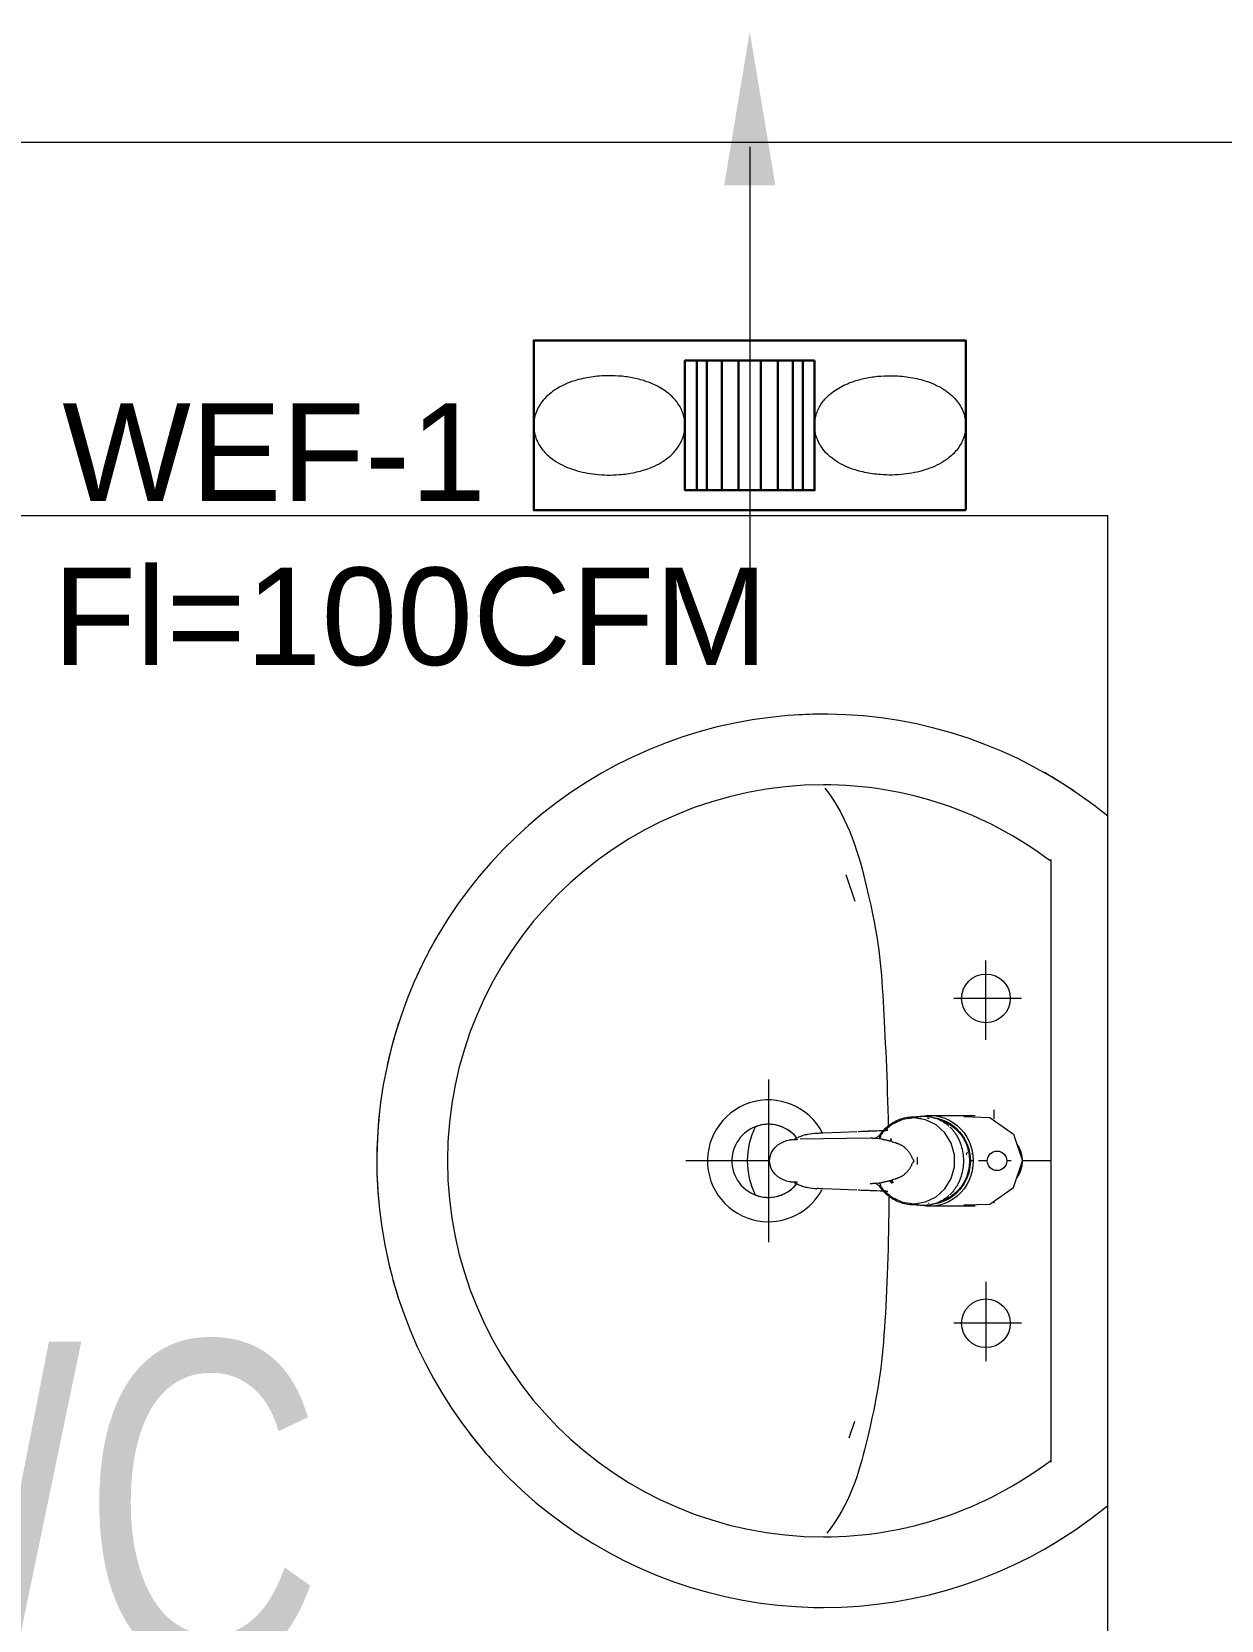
# Model space of a CAD drawing. Header units: millimetres. Extents: x -160614 to 59925, y -157025 to 0.
# Drawn here: x -129187 to -128454, y -95103 to -94125 of the extents above; entities that cross this region are included whole.
import ezdxf

# ---------------------------------------------------------------- set-up
doc = ezdxf.new("R2010")
doc.units = ezdxf.units.MM
doc.header["$LTSCALE"] = 8
doc.linetypes.add('DASHED2', pattern=[9.524999999999999, 6.35, -3.175])
for name, color, linetype, lineweight in [('72_EGR_BASE_TEXT', 9, 'Continuous', 5), ('72_EGR_EQP_TAG', 9, 'Continuous', 5), ('LOADING', 9, 'Continuous', 5), ('P-SANR-FIXT', 9, 'Continuous', 18), ('P-SANR-FIXT-1', 9, 'Continuous', 13), ('Walls', 9, 'Continuous', 5)]:
    doc.layers.add(name, color=color, linetype=linetype, lineweight=lineweight)
doc.layers.add('MC-EX-EQPM', color=2, linetype='Continuous')
doc.layers.add('MC-EX-EQPM-texts', color=2, linetype='Continuous')
doc.styles.add('ARIAL', font='arial.ttf')
doc.styles.add('X3G_ENTITY_2587F5', font='swisscl.ttf', dxfattribs={"height": 200})

# ---------------------------------------------------------------- blocks, each defined once
blk = doc.blocks.new('FP_138-161_A_00_GFL_-0_080_Einreichung_Grundrisse_100')
at = {"layer": 'P-SANR-FIXT'}
blk.add_line((-0.004394695030016919, -0.00194780120167095), (-0.004476241683936451, -0.00213040681545649), dxfattribs=at)
at = {"layer": 'P-SANR-FIXT', "flags": 128}
blk.add_lwpolyline([(-0.005662685870824635, -0.003723925089978934), (-0.005814244279040736, -0.003854403884618864), (-0.005970899216820908, -0.003978717590306883)], dxfattribs=at)
blk = doc.blocks.new('FP_139-161_A_00_GFL_-0_080_Einreichung_Grundrisse_100')
at = {"layer": 'P-SANR-FIXT'}
blk.add_line((0.004499497789077237, -0.002179121721509046), (0.004415984456107708, -0.001997407137152868), dxfattribs=at)
at = {"layer": 'P-SANR-FIXT', "flags": 128}
blk.add_lwpolyline([(0.006014022793157779, -0.004011188279545513), (0.005856034879865502, -0.003888573083877623), (0.005703076640111317, -0.003759738135830594)], dxfattribs=at)
blk = doc.blocks.new('IS_Ceraplus_B8204_BIM_BG _1_ - B8204AA - CERAPLUS single lever basin mixer with pop-up waste-V137-161_A_00_GFL_-0_080_Einreichung_Grundrisse_100')
at = {"layer": 'P-SANR-FIXT-1'}
h = blk.add_hatch(dxfattribs=at)
h.set_pattern_fill('FP_26', color=256, style=0, pattern_type=2)
h.set_pattern_definition([(225, (0.009000000000014552, 0), (0.01060660171779821, -0.01060660171779821), []), (315, (0.009000000000014552, 0), (0.01060660171779821, 0.01060660171779821), [])])
h.paths.add_polyline_path([(0.005554550867600483, -0.002026639624205018), (0.005821062833433643, -0.002373964780247206), (0.005786139623296549, -0.002062628863143345)])
h.paths.add_polyline_path([(0.007025513912822134, -0.00394363598718428), (0.008822607633874213, -0.004473407179375499), (0.008386571400478715, -0.00430804474967772)])
at = {"layer": 'LOADING'}
for p, q in [((-0.02800000000002001, -7.094901661730546e-07), (-0.0280000000001337, -0.02807878159904931)), ((0.02799999999990632, -0.02807878159904931), (0.02799999999990632, -7.094901661730546e-07)), ((-0.02624608875635204, -0.02823997937878175), (-0.0262503552517046, -0.02871511967447304)), ((0.0262436803335504, -0.0293094107912566), (0.02625035525159092, -0.02871511967447304)), ((0.02625035525159092, -0.02871511967447304), (0.02624608875623835, -0.02823997937878175)), ((-0.02744217708334418, -0.033672056461171), (-0.02709248216854121, -0.03917681506203508)), ((0.02709248212056536, -0.03917681581594934), (0.02744217708334418, -0.03367205645974991)), ((-0.01374600754968469, -0.05116886718968772), (-0.01285918127678087, -0.05169247474026406)), ((0.01237329889625016, -0.05195989820737168), (0.01326948255677962, -0.05145605384132068)), ((0.01849492953044773, -0.06183813938258709), (0.01901951810407354, -0.05392410679797877)), ((0.01904316827597086, -0.05392852598293985), (0.01878260610328653, -0.05605849764236837)), ((0.01399032919209731, -0.0646557920226769), (0.01326989744200091, -0.1077212671705752))]:
    blk.add_line(p, q, dxfattribs=at)
at = {"layer": 'LOADING', "flags": 128}
for points in [[(-0.02718407927909539, -0.006900639847287948), (-0.02662958245628033, 0.009000456247633792), (-0.0164579870642001, 0.02356464834969074), (0, 0.02912767471400457)], [(0.0271959938843338, -0.006937612197646104), (0.02662958245628033, 0.009000456247633792), (0.0164579870642001, 0.02356464834969074), (0, 0.02912767471400457)], [(-0.01756341427039843, -0.05682409380540321), (-0.02239071247424818, -0.05133266966601013), (-0.02542364434441424, -0.04476079803140465), (-0.02641904647737192, -0.03763519570645713), (-0.02532162602449262, -0.03051776465775902), (-0.02215062610923724, -0.02400382039155602), (-0.01722618697306189, -0.01859112576181587), (-0.01092082438719899, -0.01472201471949575), (-0.003739980431532786, -0.01270676090700817), (0.003740643928836107, -0.01270696951007722), (0.01092130046697548, -0.01472259089018735), (0.01722634108011789, -0.01859193404055759), (0.02215041632143766, -0.02400467696998021), (0.02529900119850481, -0.03052681660545886), (0.02641905893131025, -0.03763561674423954), (0.02542356327705875, -0.04476111192445842), (0.02239060541398885, -0.0513328548275922), (0.01756331503702313, -0.05682419198711841)], [(-0.02708641371361864, -0.03926946783087715), (-0.0269944574430383, -0.04031244910078158), (-0.02685919132602521, -0.04135101913334438), (-0.02668083794890208, -0.0423835013302778), (-0.02645969064144538, -0.04340822976024583), (-0.02619611287002499, -0.04442355204832893), (-0.02589053748795322, -0.04542783222251501), (-0.02554346585304756, -0.04641945350772403), (-0.02515546681433989, -0.0473968210608291), (-0.02472717557486703, -0.04835836464019394), (-0.02425929243872815, -0.04930254120313293), (-0.02375258144616055, -0.050227837427542), (-0.0232078689057289, -0.05113277215320977), (-0.02262604182874384, -0.05201589873905732), (-0.02200804627455, -0.05287580733471486), (-0.0213548856104353, -0.05371112706393433), (-0.02066761869525635, -0.0545205281190988), (-0.01994735799041791, -0.05530272376591938), (-0.01919526760400458, -0.05605647225792154), (-0.01841256127511315, -0.0567805786606641), (-0.0176005002998636, -0.05747389658694146), (-0.01732254865589766, -0.05769874063702218)], [(0.01732258644688045, -0.05769874035274825), (0.0181441766004582, -0.05701596801060305), (0.01893684423532704, -0.05630203486072105), (0.01969931261987767, -0.05555807068037666), (0.0204303518744382, -0.05478525435415804), (0.02112878106288463, -0.05398481216911932), (0.02179347022797629, -0.05315801602040438), (0.02242334236825627, -0.05230618152688749), (0.02301737534912718, -0.05143066605648983), (0.02357460374560105, -0.05053286666202439), (0.02409412060694649, -0.04961421792705778), (0.02457507914175494, -0.04867618972394894), (0.02501669431399023, -0.04772028488469005), (0.02541824434376849, -0.04674803678761918), (0.02577907210752528, -0.04576100686227846), (0.0260985864297254, -0.04476078201656719), (0.02637626325895326, -0.04374897199102179), (0.02661164672360883, -0.04272720664482677), (0.02680435005856907, -0.04169713318077584), (0.02695405639974524, -0.04066041331543602), (0.02706051943982857, -0.03961872040315484), (0.02708657089237931, -0.03926761467647566)], [(-0.01897107779916496, -0.05391369600658891), (-0.01850983565930164, -0.0614954548009905), (-0.01849492953056142, -0.06183813938258709)], [(-0.01617637413380635, -0.05786165424086676), (-0.01561317631569636, -0.05798976271961465), (-0.01506955482363992, -0.05814360906219918), (-0.01457182822264258, -0.05833205916707129), (-0.01416791465737788, -0.05856183984207064), (-0.01390865258326812, -0.0588258118384033), (-0.0137693534054506, -0.05910189831485013)], [(0.0137693526143039, -0.05910190015731587), (0.01390865155713072, -0.05882581335833947), (0.01416791315557475, -0.05856184095529215), (0.01457182668264068, -0.05833205986459689), (0.01506955365334761, -0.05814360943929842), (0.01561317570121901, -0.05798976287388768), (0.01617637413380635, -0.05786165424086676)], [(0.01714789321488297, -0.05781078892778169), (0.0174459904970945, -0.05747924581771713), (0.01755935848575518, -0.0568222691011897)], [(-0.01376555996534989, -0.05910187049556725), (-0.01393598678214403, -0.06119111183932091), (-0.01401389031559575, -0.0632844535912227)], [(0.01401389029967959, -0.06328445253080872), (0.01393598676224883, -0.06119111130959709), (0.01376556000661822, -0.05910187049619253)], [(0.018386353391179, -0.06505767595626821), (0.01838337996832706, -0.06515810179115533), (0.01838269272252546, -0.0651826450543922), (0.01838120339436955, -0.06523515165645222), (0.01837766560777254, -0.0653507493944403), (0.01837227913188144, -0.06549931041837453)], [(-0.01806797516178449, -0.07283816683917621), (-0.01765829476869385, -0.08297763435609795), (-0.01721926808045282, -0.09384210232315127)], [(0.01721926810148489, -0.0938421018020108), (0.0176582680339834, -0.08297829593817596), (0.01806797470874244, -0.07283817812634652)], [(-0.01288137765720876, -0.1142312166653028), (-0.01241889035236454, -0.1160968944583374), (-0.01175608862615718, -0.1179259545745026), (-0.01087938622254114, -0.1197013359319499), (-0.009763852792843863, -0.1213948321198473), (-0.008377473448490491, -0.1229683674197872), (-0.006700232349658108, -0.1243724598234053), (-0.004718576053164725, -0.1255175316945838), (-0.002452343672302959, -0.1262847699003373), (-3.073853349633282e-08, -0.1265706295598079)], [(2.319211489520967e-10, -0.1265706268623603), (0.002452317766369561, -0.1262847733250965), (0.004718555800309332, -0.1255175387621534), (0.006700217450998025, -0.1243724683056939), (0.008377463107649419, -0.1229683757274529), (0.009763846275518517, -0.1213948393370288), (0.01087938258876875, -0.1197013415086303), (0.01175608698736141, -0.1179259581461451), (0.01241888997856222, -0.1160968958074591), (0.01288137792494126, -0.1142312156553658)]]:
    blk.add_lwpolyline(points, dxfattribs=at)
at = {"layer": 'LOADING'}
for centre, radius, start, end in [((0, 0.0134992905099125), 0.006025765220412883, 0, 180), ((0, 0.0134992905099125), 0.006025765220412883, 180, 0), ((-0.009000000000014552, -7.094901093296357e-07), 0.005000000000000005, 299.9999999987071, 315), ((0.009000000000014552, -7.094901093296357e-07), 0.004999999999999998, 225, 240.0000000012928)]:
    blk.add_arc(centre, radius, start, end, dxfattribs=at)
for centre, major_axis, ratio, start_param, end_param in [((0, -0.02807878159899246), (-0.02799999999999998, 6.358738971846956e-16), 0.9612616959384462, 4.7123889803847, 6.472910334797023), ((0, -0.02867555397989463), (0.02674999999999822, 0), 0.9612616959384466, 1.570796326794897, 3.036556239460642), ((0, -0.02867555397989463), (-0.02625000000000001, 2.93040892887985e-16), 0.9612616959384463, 4.712388980384691, 5.759586531581287), ((0, -0.02807878159899246), (0.02799999999999999, 0), 0.9612616959384462, 6.093357296000174, 7.853981633974483), ((0, -0.02867555397989463), (0.02674999999999821, 0), 0.9612616959384469, 0.1050993249010082, 1.57079632679489), ((0, -0.02867555397989463), (0.02625, 0), 0.9612616959384475, 0.5235987755982933, 1.570796326794893), ((0, -0.02867555397989463), (0.02625000000000003, 0), 0.9612616959384451, 2.625647834980207, 2.791755798915415), ((0, -0.02867555397989463), (0.02625, 0), 0.9612616959384477, 0.349919457827535, 0.5159448186095733), ((0, -0.03206103487133305), (0.02749330599192514, 0), 0.9612616959384471, 3.141823132461865, 3.202700717695864), ((0, -0.03206103487133305), (0.02749330599192514, 0), 0.9612616959384466, 3.239313163145276, 3.439416783341088), ((0, -0.02807878159899246), (0.02799999999999997, 0), 0.9612616959384473, 3.3712214098903, 3.483333880166375), ((0, -0.02867555397989463), (0.02674999999999823, 0), 0.9612616959384455, 6.059374318182181, 6.108652381980141), ((0, -0.03206103487133305), (0.02749330599192513, 0), 0.9612616959384475, 5.985527333279863, 6.185454715810301), ((0, -0.02807878159899246), (0.02799999999999999, 0), 0.9612616959384468, 5.941070087634545, 6.053439653220978), ((0, -0.03206103487133305), (0.02749330599192513, 0), 0.9612616959384475, 6.222066370806771, 6.282954828307503), ((0, -0.03119436893263128), (0.02482021330535914, 0), 0.9612616959384453, 4.111946681775431, 4.191073457840477), ((0, -0.02807878159899246), (0.02799999999999996, 0), 0.961261695938448, 4.20243129934441, 4.259552191867304), ((0, -0.02867555397989463), (0.02625000000000003, 0), 0.9612616959384451, 4.169224904136824, 4.23249976434092), ((0, -0.02807878159899246), (0.02799999999999998, 0), 0.9612616959384476, 5.172057477128001, 5.222265369246815)]:
    blk.add_ellipse(centre, major_axis=major_axis, ratio=ratio, start_param=start_param, end_param=end_param, dxfattribs=at)
for points, knots in [([(0.02103266886558686, -0.01570678707093975), (0.02077687913310911, -0.01543552276348237), (0.0202523376657382, -0.01490434820203745), (0.01915456693620854, -0.01389456894378327), (0.01769350985296114, -0.01272613313318516), (0.01612201293119142, -0.01168022412997516), (0.01480308175598566, -0.01091550780421358), (0.01378394774769731, -0.01037643518515097), (0.01273667922771438, -0.009876189246824651), (0.01130656111570261, -0.009267497914663636), (0.008721121564235546, -0.008352364234099241), (0.004841990518002603, -0.007470214428622057), (4.691286676461459e-06, -0.007095565625377276), (-0.00483279994887198, -0.007468761790164535), (-0.00871553860486074, -0.008350578011913967), (-0.01130320613833646, -0.009266149606673935), (-0.01273394503959935, -0.009874943660747704), (-0.01378131783553727, -0.01037512789287121), (-0.01479999512639552, -0.01091383108706623), (-0.01611770692932168, -0.01167759361999288), (-0.01768713461513016, -0.01272160091542673), (-0.01914659728777224, -0.0138878234895401), (-0.02024391127167746, -0.01489624814985291), (-0.02076856429914642, -0.0154270167525965), (-0.02102449694473307, -0.0156981704646455)], [0.2222222222222222, 0.2222222222222222, 0.2222222222222222, 0.2222222222222222, 0.2361111111111111, 0.25, 0.2777777777777778, 0.3055555555555556, 0.3194444444444444, 0.3333333333333333, 0.3472222222222222, 0.361111111111111, 0.3888888888888888, 0.4444444444444444, 0.5, 0.5555555555555556, 0.6111111111111112, 0.6388888888888888, 0.6527777777777777, 0.6666666666666666, 0.6805555555555556, 0.6944444444444444, 0.7222222222222222, 0.75, 0.7638888888888888, 0.7777777777777778, 0.7777777777777778, 0.7777777777777778, 0.7777777777777778]), ([(-0.02146705301026941, -0.01617980712296685), (-0.02157008972994845, -0.01629497692579207), (-0.02191754676596247, -0.01669073445856384), (-0.02272328224444209, -0.01766880357035916), (-0.02379860212158746, -0.01917513889810607), (-0.02491197458573424, -0.02109713766424193), (-0.02583919618155051, -0.02313320345433567), (-0.02657112276381213, -0.02526935206111602), (-0.02727672081357468, -0.02821583468755762), (-0.02749286904031578, -0.03051413367285249), (-0.02749329407527057, -0.03206122274883683)], [0.785903514320768, 0.785903514320768, 0.785903514320768, 0.785903514320768, 0.7916666666666667, 0.8055555555555556, 0.8333333333333333, 0.861111111111111, 0.8888888888888888, 0.9166666666666666, 0.9444444444444444, 1, 1, 1, 1]), ([(0.02749329407515688, -0.03206122274883683), (0.02749286734228917, -0.03051397485324969), (0.02727666021542063, -0.02821584657493759), (0.02657140888118192, -0.02527045553546259), (0.02583997033548258, -0.02313528460092584), (0.02491396443815574, -0.02110118635681602), (0.02380277825136545, -0.01918179528240671), (0.02272952321698085, -0.01767704729718389), (0.02192285798128069, -0.01669691483618863), (0.02157353491304548, -0.01629880172771436), (0.0214683723103235, -0.01618123521069492)], [0, 0, 0, 0, 0.05555555555555555, 0.08333333333333333, 0.1111111111111111, 0.1388888888888889, 0.1666666666666667, 0.1944444444444444, 0.2083333333333333, 0.2142181235747584, 0.2142181235747584, 0.2142181235747584, 0.2142181235747584]), ([(0, -0.03779077110516482), (-0.0004632134048279113, -0.03802880991679558), (-0.001160322151008586, -0.03839382423444704), (-0.002089779850166451, -0.03889484280352917), (-0.002781970437467862, -0.03928093193053428), (-0.003480657214254279, -0.03966471110129532), (-0.00418113981913848, -0.0400485813341902), (-0.004863641866450052, -0.0404505673229778), (-0.005510378917961134, -0.04088613104727301), (-0.00611651515646372, -0.04136536178685901), (-0.00669450991551912, -0.04187417328330412), (-0.007244890481615585, -0.04240492754394154), (-0.007767958466160962, -0.04294878489349685), (-0.008276356059468526, -0.04349526414307547), (-0.008764686754034301, -0.04405339186592983), (-0.009215429086111726, -0.0446352237520955), (-0.009618498015015575, -0.04524916065264506), (-0.009958148370969866, -0.04591519373400388), (-0.01025259618802465, -0.04662078637898048), (-0.01047909599196828, -0.04722149779360052), (-0.01065770377465469, -0.04769967586133816), (-0.01079338910017213, -0.04805323083888879), (-0.01092908322539188, -0.04840358581344617), (-0.01110510810713095, -0.04887251842620799), (-0.01140334439924118, -0.04969399451272238), (-0.01180013994360252, -0.05087116235114308), (-0.01215613292197304, -0.05205435344095122), (-0.01241772448292977, -0.05300412183299841), (-0.01260473788568106, -0.05371367322084097), (-0.01277655043918458, -0.05443281530341437), (-0.01293447000705328, -0.05515976147415813), (-0.01308608185479443, -0.05587715884217914), (-0.01323684086844423, -0.05656789666375062), (-0.01338498067696037, -0.05722946196323164), (-0.01357002312977329, -0.0580892452774151), (-0.01369343720784855, -0.05870432436125839), (-0.01376561725271586, -0.05910166973376363)], [0, 0, 0, 0, 0.05555555555555555, 0.08333333333333333, 0.1111111111111111, 0.1388888888888889, 0.1666666666666667, 0.1944444444444444, 0.2222222222222222, 0.25, 0.2777777777777778, 0.3055555555555556, 0.3333333333333333, 0.361111111111111, 0.3888888888888888, 0.4166666666666666, 0.4444444444444444, 0.4722222222222222, 0.5, 0.5277777777777778, 0.5416666666666667, 0.5555555555555556, 0.5694444444444444, 0.5833333333333334, 0.6111111111111112, 0.6666666666666666, 0.7222222222222222, 0.75, 0.7777777777777778, 0.8055555555555556, 0.8333333333333333, 0.861111111111111, 0.8888888888888888, 0.9166666666666666, 0.9444444444444444, 1, 1, 1, 1]), ([(0, -0.03571923195295312), (-0.000555142782332041, -0.03572276471294344), (-0.00127592645662844, -0.03570658234400526), (-0.001995060805484172, -0.03566293619803673), (-0.002160203049925258, -0.03565148406755725)], [0, 0, 0, 0, 0.1, 0.1298359303239694, 0.1298359303239694, 0.1298359303239694, 0.1298359303239694]), ([(0.002160307433655362, -0.03565147683775649), (0.001995130602381323, -0.03566293196934112), (0.00127596151560283, -0.03570658156252193), (0.0005551429430852295, -0.03572276471794567), (0, -0.03571923195295312)], [0.870157821001553, 0.870157821001553, 0.870157821001553, 0.870157821001553, 0.9, 1, 1, 1, 1]), ([(0.01376561537051657, -0.05910165121622413), (0.01369343522935651, -0.05870430672109705), (0.0135700211025096, -0.0580892289675603), (0.01338497874098721, -0.05722944745679115), (0.01323683907151008, -0.05656788352177955), (0.01308608025954072, -0.05587714708838121), (0.01293446866668546, -0.05515975112984961), (0.0127765494024743, -0.05443280637382486), (0.01260473720606115, -0.05371366569391967), (0.01241772421076348, -0.05300411569777452), (0.01215613326792209, -0.0520543491466583), (0.01180014110855154, -0.0508711604330756), (0.01140334687977429, -0.0496939946183943), (0.01110511150932325, -0.04887252005147502), (0.01092908703981266, -0.04840358844268167), (0.01079339315936068, -0.04805323428723796), (0.01065770793661613, -0.04769968028364246), (0.01047910008912822, -0.04722150373237355), (0.01025259997652483, -0.04662079442715594), (0.009958151808518778, -0.04591520420996176), (0.009618501636282417, -0.04524917290495978), (0.009215433744657275, -0.04463523689940985), (0.008764692946101604, -0.0440534054578734), (0.008276364176140305, -0.04349527785512919), (0.007767968641246625, -0.04294879858417744), (0.007244902743764214, -0.04240494133125594), (0.006694524496538179, -0.04187418710006341), (0.006116532290434407, -0.04136537520491856), (0.005510399032232272, -0.04088614356857079), (0.004863665038669751, -0.04045057739017466), (0.004181166111266066, -0.0400485878337804), (0.003480687196883991, -0.03966471424678275), (0.002782005198469051, -0.03928093334445748), (0.002089820564833644, -0.03889484430652601), (0.00116037184329798, -0.03839382694008009), (0.0004632711035128523, -0.03802881512160639), (6.352934178721625e-08, -0.03779077864413694)], [0, 0, 0, 0, 0.05555555555555555, 0.08333333333333333, 0.1111111111111111, 0.1388888888888889, 0.1666666666666667, 0.1944444444444444, 0.2222222222222222, 0.25, 0.2777777777777778, 0.3333333333333333, 0.3888888888888888, 0.4166666666666666, 0.4305555555555555, 0.4444444444444444, 0.4583333333333333, 0.4722222222222222, 0.5, 0.5277777777777778, 0.5555555555555556, 0.5833333333333334, 0.6111111111111112, 0.6388888888888888, 0.6666666666666666, 0.6944444444444444, 0.7222222222222222, 0.75, 0.7777777777777778, 0.8055555555555556, 0.8333333333333333, 0.861111111111111, 0.8888888888888888, 0.9166666666666666, 0.9444444444444444, 1, 1, 1, 1]), ([(-0.01881770309262265, -0.05382982001987102), (-0.0187783195136717, -0.05466202087211514), (-0.01861464141848046, -0.05820784759208664), (-0.01846702175510018, -0.06186046033036519), (-0.01837646486217182, -0.06461540973452884)], [0.6724020536900086, 0.6724020536900086, 0.6724020536900086, 0.6724020536900086, 0.75, 1, 1, 1, 1]), ([(-0.01617654693995974, -0.05786156500346351), (-0.01622275406816698, -0.05782592730156466), (-0.01631480891342107, -0.05775524761099859), (-0.01645280217110212, -0.05765086007335185), (-0.01658883345362483, -0.05754425302819755), (-0.01672646421786794, -0.05743804307894607), (-0.01686808999988898, -0.0573374822646997), (-0.01700974812877121, -0.05723765213122078), (-0.01715041413319796, -0.05713708046920374), (-0.01733644933278811, -0.05700151210567128), (-0.01747228917292887, -0.05689545660231943), (-0.01755932554681294, -0.05682103892854684)], [0, 0, 0, 0, 0.1, 0.2, 0.3, 0.4, 0.5, 0.6, 0.7, 0.8, 1, 1, 1, 1]), ([(-0.01479817155075125, -0.05869900945913287), (-0.01502495211911992, -0.05861459942389047), (-0.01590283487439592, -0.05828275939381911), (-0.01667838091441354, -0.05797391202696645), (-0.01720568706105041, -0.05776635466236257)], [0.8, 0.8, 0.8, 0.8, 0.85, 1, 1, 1, 1]), ([(0.01405268416465333, -0.0612880758280312), (0.01412017932443632, -0.06113298910321419), (0.01426613668490972, -0.06082760645938379), (0.01451716583233065, -0.06038563670210806), (0.01480174516666466, -0.05996430308550771), (0.01506294094542682, -0.05963188577169376), (0.01528400635652361, -0.05937562350663939), (0.01545653647769996, -0.05918885438575217), (0.01563607675041112, -0.05900915181877053), (0.01582263530349337, -0.05883837020741112), (0.01601462126461684, -0.05867572077164596), (0.01627554631897965, -0.05846669212843381), (0.0164747419263449, -0.05831739222685428), (0.01660741599141602, -0.05821979530588806)], [0.3333333333333333, 0.3333333333333333, 0.3333333333333333, 0.3333333333333333, 0.4166666666666666, 0.5, 0.5833333333333333, 0.6666666666666666, 0.7083333333333333, 0.75, 0.7916666666666667, 0.8333333333333334, 0.875, 0.9166666666666667, 1, 1, 1, 1]), ([(0.01755928396744366, -0.0568210744792168), (0.01747224931716573, -0.05689548853001725), (0.01733641283942688, -0.05700153941705821), (0.01715038311203898, -0.05713710273198558), (0.01700972157777869, -0.05723767098749022), (0.01686806806856112, -0.05733749785940745), (0.01672644701147874, -0.05743805549946046), (0.01658882093977354, -0.05754426217379205), (0.01645279426247725, -0.05765086591912905), (0.01631480558796738, -0.05775525014524874), (0.01622275375314075, -0.05782592751484117), (0.01617654812037017, -0.05786156401848075)], [0, 0, 0, 0, 0.2, 0.3, 0.4, 0.5, 0.6, 0.7, 0.8, 0.9, 1, 1, 1, 1]), ([(0.01837646486217182, -0.06461540973452884), (0.01846702175510018, -0.06186046033036519), (0.01861462367162403, -0.05820828670658784), (0.01877828015938121, -0.05466287342721898), (0.01881764312747691, -0.0538310871363592)], [0, 0, 0, 0, 0.25, 0.3275585627182697, 0.3275585627182697, 0.3275585627182697, 0.3275585627182697]), ([(-0.01310850476420455, -0.111599521315668), (-0.01318400557636323, -0.1114755283327895), (-0.01351671554823497, -0.1109157914440289), (-0.01406029948839205, -0.10989930618166), (-0.01470142244465933, -0.1085566825142905), (-0.01526492814139147, -0.107199584080945), (-0.01589288057243721, -0.1053428390898148), (-0.01673735575229784, -0.1020500193000657), (-0.01706961329171008, -0.09920109929589671), (-0.01709863076007423, -0.09726978171369183)], [0.4856714903910411, 0.4856714903910411, 0.4856714903910411, 0.4856714903910411, 0.5, 0.55, 0.6, 0.6499999999999999, 0.7, 0.8, 1, 1, 1, 1]), ([(0.01310857708881485, -0.1115995916584325), (0.01331587342303919, -0.1112591668289724), (0.01370037281776604, -0.110584261299266), (0.01422125496992521, -0.1095623113685065), (0.01474889048665773, -0.108443835003925), (0.01526490899425426, -0.1071991698249803), (0.01589302264710568, -0.1053426443181706), (0.01673734984615294, -0.102049692992523), (0.0170696292749426, -0.0992009739952664), (0.01709863076007423, -0.09726978171369183)], [-0.5143370822571338, -0.5143370822571338, -0.5143370822571338, -0.5143370822571338, -0.475, -0.4375, -0.4, -0.35, -0.3, -0.2, 0, 0, 0, 0]), ([(-0.01324422979871542, -0.1091218119053678), (-0.01323419911136625, -0.1095843938553571), (-0.01321668032028356, -0.1102719458797878), (-0.01318870051750309, -0.1110618293479888), (-0.01316945263158686, -0.1115086616514418), (-0.01315288971466089, -0.1118382599701704), (-0.01313409952376787, -0.1121664540584106), (-0.01311284607606922, -0.1124934939579134), (-0.01308825362571042, -0.1128133307831831), (-0.0130591746888058, -0.1131202854592743), (-0.01302467742402769, -0.1134134986559161), (-0.0129709896013992, -0.1137916998134756), (-0.01292066157259342, -0.1140594400679902), (-0.01288142466466979, -0.1142310363613319)], [0.2, 0.2, 0.2, 0.2, 0.4, 0.5, 0.55, 0.6, 0.6499999999999999, 0.7, 0.75, 0.8, 0.8500000000000001, 0.9, 1, 1, 1, 1]), ([(0.01288142473617881, -0.1142310363622983), (0.01292066164967309, -0.1140594398216308), (0.01297098968564114, -0.1137916992074111), (0.01302467751622771, -0.1134134975935126), (0.0130591747863491, -0.1131202840650758), (0.01308825372791489, -0.112813329072651), (0.01311284618225272, -0.1124934919451448), (0.01313409963427148, -0.1121664517516479), (0.01315288982880247, -0.1118382573674808), (0.01316945275164016, -0.1115086587614655), (0.01318870064721978, -0.1110618260905198), (0.01321668045329716, -0.1102719419535561), (0.01323419922846369, -0.1095843891826007), (0.01324422991115171, -0.1091218067654722)], [0, 0, 0, 0, 0.1, 0.15, 0.2, 0.25, 0.3, 0.35, 0.4, 0.45, 0.5, 0.6, 0.8, 0.8, 0.8, 0.8])]:
    blk.add_open_spline(points, degree=3, knots=knots, dxfattribs=at)
for points in [[(-0.01720559957061596, -0.05776621393579262), (-0.01710781510439574, -0.05784322085395388), (-0.01690920727094181, -0.05799472415122864), (-0.01670790045454851, -0.05814450841376129), (-0.01660741599198445, -0.058219795305547)], [(-0.01617654693995974, -0.05786156500346351), (-0.01624302599668681, -0.05792981946575537), (-0.01636204795340745, -0.05805151460668867), (-0.01649793759463591, -0.0581829789040853), (-0.01658830232327091, -0.05825295160497035), (-0.0166104426638185, -0.05824443442531901), (-0.01660741599141602, -0.05821979530588806)], [(-0.01660741599141602, -0.05821979530588806), (-0.01628411393278384, -0.05845980582068933), (-0.01563941828601401, -0.05895578649978006), (-0.01483204438613939, -0.05987624956100035), (-0.0141894583755402, -0.06091146253066881), (-0.01388865738488221, -0.06166650716397726), (-0.01376918157166074, -0.06205343950051656)], [(0.01720578215986279, -0.05776631789808562), (0.01677077099986946, -0.05793639377952786), (0.01582308695253687, -0.05831267118605865), (0.01469451155787738, -0.05874337481833436), (0.01409144571755405, -0.05895930334224886)], [(0.01660741599141602, -0.0582197953059449), (0.0166104426638185, -0.05824443442531901), (0.01658830232327091, -0.05825295160497035), (0.01649793759463591, -0.0581829789040853), (0.01636204795340745, -0.05805151460668867), (0.01624302599668681, -0.05792981946575537), (0.01617654693995974, -0.05786156500346351)], [(0.01660741599198445, -0.058219795305547), (0.01666039433769129, -0.05818013522053889), (0.0167664036109727, -0.05810103523697308), (0.01687212999388521, -0.05802180840942128), (0.01692474300966751, -0.05798208432878482)], [(0.01692506796041471, -0.05798175280176565), (0.01700197514765023, -0.05791894733806657), (0.01707149905428196, -0.05786573454827248), (0.01714789321488297, -0.05781078892778169)], [(-0.01837646305591534, -0.0646154646829018), (-0.01833586464726977, -0.06586045437654775), (-0.01824555642440373, -0.06836275227652777), (-0.01814738109931113, -0.07086748489302863), (-0.01809746183232619, -0.07210866812931727)], [(-0.01398300369464778, -0.0632856069159402), (-0.01400706704419008, -0.06328651576359334), (-0.01401844362510474, -0.06328610175449967), (-0.01401219713704904, -0.06328442286206837)], [(-0.01398870342086411, -0.06464590209492371), (-0.01399280608359277, -0.06441897005095143), (-0.01400100082003064, -0.06396523290334244), (-0.01400865277116736, -0.06351139355001578), (-0.01401219696970202, -0.06328443083720003)], [(0.01401219713682167, -0.06328442286206837), (0.01401933601039218, -0.06328634160433921), (0.01400354326676734, -0.06328661696392146), (0.01397188964710949, -0.06328513296261917)], [(0.01401219703109291, -0.06328442690528391), (0.01400863086894333, -0.06351279625448569), (0.01400092803123698, -0.06396944222484535), (0.01399267926319681, -0.06442599398752691), (0.01398855108118369, -0.06465432794345816)], [(0.01809765933262497, -0.0721037798569455), (0.01814754252848161, -0.07086338615386012), (0.01824564748142166, -0.0683602867487707), (0.01833589065176966, -0.06585964109751785), (0.01837646305591534, -0.0646154646829018)], [(-0.0172192363186241, -0.09384200884301208), (-0.01719601918932767, -0.09441816141543313), (-0.01715394651716906, -0.0955630691774445), (-0.01711759459510631, -0.09670131956374917), (-0.01709863076007423, -0.09726978171369183)], [(0.01709863076007423, -0.09726978171369183), (0.01711759459794848, -0.09670131947518712), (0.01715394652558189, -0.09556306891437316), (0.01719601920558489, -0.09441816098063782), (0.01721923633965616, -0.09384200832187162)]]:
    blk.add_open_spline(points, degree=3, dxfattribs=at)
for name in ['FP_138-161_A_00_GFL_-0_080_Einreichung_Grundrisse_100', 'FP_139-161_A_00_GFL_-0_080_Einreichung_Grundrisse_100']:
    blk.add_blockref(name, (0, 0), dxfattribs=at)
blk = doc.blocks.new('GF1')
at = {"layer": 'LOADING', "color": 9}
for p, q in [((-128524.3671013139, -95027.318795408), (-128524.3671013139, -94612.42681734043)), ((-128559.4722548786, -94634.32734038355), (-128559.4722548786, -95005.41827236488)), ((-128685.6187269874, -94643.5723519799), (-128680.1381003096, -94660.06717936695)), ((-128599.3671013138, -94745.44580637419), (-128599.3671013138, -94696.45980637427)), ((-128577.3771013139, -94719.87280637422), (-128619.1071013139, -94719.87280637422)), ((-128733.2791013138, -94769.87280637422), (-128733.2791013138, -94869.87280637422)), ((-128594.3671013138, -94793.97496573464), (-128594.3671013138, -94788.38480637432)), ((-128732.5654042559, -94819.87280637422), (-128784.1989310693, -94819.87280637422)), ((-128607.1582301406, -94819.87280637422), (-128609.4372104894, -94819.87280637422)), ((-128598.4296394342, -94819.87280637422), (-128603.9300439849, -94819.87280637422)), ((-128583.8062934158, -94819.87280637422), (-128586.5613316018, -94819.87280637422)), ((-128559.4722548786, -94819.87280637422), (-128577.0118605865, -94819.87280637422)), ((-128594.3671013138, -94845.83780637407), (-128594.3671013138, -94844.66746888426)), ((-128599.3671013138, -94894.2988063742), (-128599.3671013138, -94943.28580637416)), ((-128577.3771013139, -94919.87280637422), (-128619.1071013139, -94919.87280637422)), ((-128680.3066694197, -94980.3246494768), (-128683.7195058062, -94990.56856505573))]:
    blk.add_line(p, q, dxfattribs=at)
at = {"layer": 'LOADING', "color": 9, "flags": 128}
for points in [[(-128699.3671013139, -94544.87280637422), (-128710.3641682153, -94545.09277704265), (-128721.3436421554, -94545.75233714096), (-128732.2879583184, -94546.85043151432), (-128743.1796081329, -94548.38530344586), (-128754.0011672826, -94550.35449746787), (-128764.7353235814, -94552.75486328988), (-128775.3649046691, -94555.58256083878), (-128785.8729054834, -94558.83306640154), (-128796.2425154645, -94562.50117986277), (-128806.4571454488, -94566.5810330233), (-128816.5004542071, -94571.06609898875), (-128826.3563745879, -94575.94920260983), (-128836.0091392209, -94581.2225319629), (-128845.4433057421, -94586.87765084545), (-128854.6437814976, -94592.90551227401), (-128863.5958476886, -94599.2964729562), (-128872.285182919, -94606.04030871764), (-128880.6978861061, -94613.12623086048), (-128888.8204987193, -94620.54290342052), (-128896.6400263113, -94628.2784613038), (-128904.1439593059, -94636.32052926789), (-128911.3202930111, -94644.65624171961), (-128918.1575468238, -94653.27226329735), (-128924.6447825967, -94662.15481020429), (-128930.7716221361, -94671.2896722604), (-128936.5282638059, -94680.66223563522), (-128941.9054982073, -94690.25750622642), (-128946.8947229125, -94700.0601336481), (-128951.4879562261, -94710.05443578749), (-128955.6778499549, -94720.22442389315), (-128959.4577011626, -94730.55382815353), (-128962.8214628934, -94741.02612372534), (-128965.7637538465, -94751.62455716985), (-128968.2798669836, -94762.33217325411), (-128970.3657770607, -94773.13184207666), (-128972.0181470667, -94784.00628647115), (-128973.2343335617, -94794.93810964655), (-128974.0123909072, -94805.90982301743), (-128974.3510743771, -94816.90387418319), (-128974.2498421504, -94827.902675007), (-128973.7088561767, -94838.88862975407), (-128972.7289819184, -94849.84416324017), (-128971.3117869652, -94860.75174894882), (-128969.4595385268, -94871.59393706976), (-128967.1751998054, -94882.35338241479), (-128964.4624252559, -94893.0128721667), (-128961.3255547386, -94903.55535341566), (-128957.7696065775, -94913.96396044071), (-128953.8002695306, -94924.22204169095), (-128949.423893691, -94934.31318642478), (-128944.6474803261, -94944.22125096293), (-128939.4786706786, -94953.93038451613), (-128933.9257337409, -94963.42505454167), (-128927.997553028, -94972.69007159316), (-128921.7036123644, -94981.71061361942), (-128915.0539807121, -94990.47224967764), (-128908.0592960636, -94998.96096301929), (-128900.7307484222, -95007.16317351372), (-128893.0800619007, -95015.06575937383), (-128885.1194759655, -95022.65607814793), (-128876.8617258559, -95029.92198694556), (-128868.3200222105, -95036.85186186247), (-128859.508029933, -95043.43461657665), (-128850.4398463314, -95049.65972008533), (-128841.1299785648, -95055.51721355063), (-128831.5933204358, -95060.99772623263), (-128821.845128563, -95066.09249048005), (-128811.9009979737, -95070.79335575714), (-128801.7768371557, -95075.09280168172), (-128791.4888426068, -95078.983950058), (-128781.0534729233, -95082.46057587862), (-128770.4874224707, -95085.51711728366), (-128759.8075946758, -95088.14868445904), (-128749.0310749849, -95090.35106745851), (-128738.1751035304, -95092.12074293941), (-128727.257047551, -95093.454879798), (-128716.294373607, -95094.35134370031), (-128705.3046196386, -95094.80870049528), (-128699.367101314, -95094.87280637422)], [(-128524.367101314, -94607.74077201821), (-128532.9901014618, -94600.9123215368), (-128541.8792693176, -94594.43416112219), (-128551.0203841089, -94588.31665444875), (-128560.3988220022, -94582.56958822254), (-128569.9995794974, -94577.20215652336), (-128579.8072974306, -94572.22294609691), (-128589.8062855452, -94567.6399226177), (-128599.9805475933, -94563.46041794587), (-128610.3138069261, -94559.69111839705), (-128620.7895325329, -94556.33805404638), (-128631.3909654873, -94553.40658908198), (-128642.1011457583, -94550.90141322184), (-128652.9029393422, -94548.8265342135), (-128663.7790656732, -94547.18527142028), (-128674.7121252698, -94545.98025051283), (-128685.6846275685, -94545.21339926752), (-128696.6790189063, -94544.88594448264), (-128699.3671013139, -94544.87280637422)], [(-128699.367101314, -95094.87280637422), (-128688.3700344126, -95094.65283570602), (-128677.3905604724, -95093.99327560735), (-128666.4462443094, -95092.895181234), (-128655.554594495, -95091.36030930246), (-128644.7330353453, -95089.3911152808), (-128633.9988790464, -95086.99074945855), (-128623.3692979588, -95084.16305190965), (-128612.8612971446, -95080.9125463469), (-128602.4916871632, -95077.24443288567), (-128592.277057179, -95073.16457972513), (-128582.2337484208, -95068.67951375968), (-128572.37782804, -95063.79641013849), (-128562.7250634069, -95058.52308078553), (-128553.2908968857, -95052.86796190287), (-128544.0904211303, -95046.8401004743), (-128535.1383549393, -95040.44913979247), (-128526.4490197089, -95033.70530403056), (-128524.367101314, -95032.00484073022)]]:
    blk.add_lwpolyline(points, dxfattribs=at)
at = {"layer": 'LOADING', "color": 9}
for centre, radius in [((-128599.3671013138, -94719.87280637422), 15.00000000000001), ((-128599.3671013138, -94919.87280637422), 15.00000000000003)]:
    blk.add_circle(centre, radius, dxfattribs=at)
for centre, radius, start, end in [((-128699.3671013139, -94819.87280637422), 274.9999999999986, 90, 93.62252131257506), ((-128699.3671013139, -94819.87280637422), 231.4958959679944, 90, 270), ((-128699.3671013139, -94819.87280637422), 231.4958959679941, 52.82092987086878, 90), ((-128699.3671013139, -94819.87280637422), 274.9999999999984, 55.93242583870953, 60.35910273243741), ((-128699.3671013139, -94819.87280637422), 274.9999999999988, 149.999999999938, 155.6588919148136), ((-128699.3671013139, -94819.87280637422), 274.9999999999987, 161.9999999962556, 167.5534979138839), ((-128733.2791013138, -94819.87280637422), 37.50000000000002, 27.13045968267551, 270), ((-128699.3671013139, -94819.87280637422), 274.9999999999986, 174.0000000031094, 185.9999999968906), ((-128733.2791013138, -94819.87280637422), 22.50000000000001, 39.50248865658254, 270), ((-128699.3671013139, -94819.87280637422), 46.95869021351901, 153.4433062721245, 206.5566937278755), ((-128733.2791013138, -94819.87280637422), 22.50000000001021, 107.046586370769, 111.5079640203311), ((-128733.2791013138, -94819.87280637422), 22.50000000001021, 90, 103.3417038871608), ((-128733.2791013138, -94819.87280637422), 22.50000000001018, 66.7249755060176, 72.01336339437918), ((-128733.2791013138, -94819.87280637422), 22.50000000001017, 48.08081919181836, 53.39392734243977), ((-128594.3671013138, -94819.87280637422), 17.49999999999998, 161.9463195162905, 168.234613708088), ((-128594.3671013138, -94819.87280637422), 17.50000000001044, 324.0899488425555, 35.91005115744456), ((-128594.3671013138, -94819.87280637422), 17.49999999999997, 338.8690008357146, 353.8797981728154), ((-128733.2791013138, -94819.87280637422), 22.50000000000002, 270, 321.4285714190689), ((-128733.2791013138, -94819.87280637422), 22.50000000001019, 248.4920359796689, 252.953413629231), ((-128733.2791013138, -94819.87280637422), 22.50000000001017, 256.6582961128392, 270), ((-128733.2791013138, -94819.87280637422), 37.50000000000004, 270, 331.4145764893831), ((-128733.2791013138, -94819.87280637422), 22.50000000001021, 287.9886853818925, 293.276015844144), ((-128733.2791013138, -94819.87280637422), 22.50000000001022, 306.6160474454073, 311.926458486367), ((-128699.3671013139, -94819.87280637422), 274.9999999999984, 192.9240713199134, 198.0000000037444), ((-128699.3671013139, -94819.87280637422), 274.9999999999984, 217.6688820647597, 221.9999999999107), ((-128699.3671013139, -94819.87280637422), 231.4958959679948, 270, 307.1790701291312), ((-128699.3671013139, -94819.87280637422), 274.9999999999988, 299.6408972675626, 304.0675741571171)]:
    blk.add_arc(centre, radius, start, end, dxfattribs=at)
for points, knots in [([(-128698.4642302983, -94590.45952176955), (-128683.4117283789, -94609.59222372458), (-128665.4768523206, -94676.81560934184), (-128663.0507461191, -94711.51054443186), (-128660.1106921401, -94770.22443021799), (-128659.4465805808, -94799.32000094443)], [0.0392190801726502, 0.0392190801726502, 0.0392190801726502, 0.0392190801726502, 0.1715289289050479, 0.422845720319059, 0.6475388721320976, 0.6475388721320976, 0.6475388721320976, 0.6475388721320976]), ([(-128715.7157104914, -94805.8146400419), (-128717.4731418358, -94803.62289482285), (-128722.6566326313, -94799.16552432626), (-128729.3636114824, -94797.37280637422), (-128733.2791013138, -94797.37280637422)], [0.714420280610216, 0.714420280610216, 0.714420280610216, 0.714420280610216, 0.8333333333333333, 1, 1, 1, 1]), ([(-128577.2670361516, -94816.15136061446), (-128577.4522926908, -94815.29861049028), (-128578.003906202, -94813.44815231347), (-128578.8461259345, -94811.72305172624), (-128579.3817768608, -94810.83455150749)], [0.565319821406092, 0.565319821406092, 0.565319821406092, 0.565319821406092, 0.6111111111111112, 0.6666666666666666, 0.6666666666666666, 0.6666666666666666, 0.6666666666666666]), ([(-128579.3790389742, -94828.90652030031), (-128579.1113644629, -94828.46241548297), (-128578.6130075085, -94827.54633651988), (-128577.8512481402, -94825.78549117537), (-128577.4513468206, -94824.44306550827), (-128577.2663821108, -94823.59112883185)], [0.3333333333333333, 0.3333333333333333, 0.3333333333333333, 0.3333333333333333, 0.361111111111111, 0.3888888888888888, 0.4346481793289927, 0.4346481793289927, 0.4346481793289927, 0.4346481793289927]), ([(-128733.2791013138, -94842.37280637422), (-128730.6686617301, -94842.37280637422), (-128725.4456570317, -94841.4553800514), (-128719.5332168739, -94838.05011490372), (-128716.6473725599, -94835.09975972306), (-128715.7132553505, -94833.93267684313)], [0, 0, 0, 0, 0.1111111111111111, 0.2222222222222222, 0.2855679744811317, 0.2855679744811317, 0.2855679744811317, 0.2855679744811317]), ([(-128659.0721062835, -94840.74585480324), (-128659.2320384178, -94871.04019588244), (-128661.4588103895, -94931.22149492742), (-128666.6135763744, -94971.29240219109), (-128682.8581204092, -95031.39614586788), (-128697.3409164489, -95049.03929801122)], [0.7533081746149796, 0.7533081746149796, 0.7533081746149796, 0.7533081746149796, 0.9865548034009937, 1.235628993915188, 1.363898796239632, 1.363898796239632, 1.363898796239632, 1.363898796239632])]:
    blk.add_open_spline(points, degree=3, knots=knots, dxfattribs=at)
for points in [[(-128559.4722548786, -94634.64688874315), (-128559.4722548786, -94634.54221990984), (-128559.4722548786, -94634.436402263), (-128559.4722548786, -94634.32734038355)], [(-128733.2791013138, -94797.37280637422), (-128734.6489425388, -94797.37280637422), (-128737.3985327561, -94797.62370642391), (-128740.0748836569, -94798.37867426686), (-128741.3712934961, -94798.878368404)], [(-128576.8909618426, -94819.00993311417), (-128576.9129066698, -94818.55895794288), (-128576.9520685133, -94818.1090299508), (-128577.0084478261, -94817.66181306238)], [(-128577.0078573171, -94822.079328408), (-128576.9517648191, -94821.63348959573), (-128576.9127875599, -94821.18493494426), (-128576.8909259886, -94820.73531379341)], [(-128741.3712934961, -94840.86724434444), (-128740.0748836569, -94841.36693848157), (-128737.3985327561, -94842.12190632452), (-128734.6489425388, -94842.37280637422), (-128733.2791013138, -94842.37280637422)], [(-128559.4722548786, -95005.41827236488), (-128559.4722548786, -95005.30921048543), (-128559.4722548786, -95005.20340321702), (-128559.4722548786, -95005.09872400528)]]:
    blk.add_open_spline(points, degree=3, dxfattribs=at)
at = {"layer": 'Walls', "color": 9}
for p, q in [((-129634.4727724743, -94192.61304256896), (-127710.9444166411, -94192.61304256914)), ((-129634.4727724743, -94422.61304256791), (-128524.3671013139, -94422.61304256791)), ((-129634.4727724743, -94422.61304256786), (-128524.3671013139, -94422.61304256786)), ((-128524.3671013139, -96856.05908364337), (-128524.3671013139, -94422.61304256902)), ((-128524.3671013139, -96856.05908364337), (-128524.3671013139, -94422.61304256902))]:
    blk.add_line(p, q, dxfattribs=at)
at = {"layer": 'LOADING', "color": 9, "xscale": -1000, "yscale": 1000, "zscale": 1000, "rotation": 270}
blk.add_blockref('IS_Ceraplus_B8204_BIM_BG _1_ - B8204AA - CERAPLUS single lever basin mixer with pop-up waste-V137-161_A_00_GFL_-0_080_Einreichung_Grundrisse_100', (-128605.9947760127, -94819.87280637422), dxfattribs=at)
at = {"layer": '72_EGR_BASE_TEXT', "color": 9, "style": 'X3G_ENTITY_2587F5'}
blk.add_text('NEW WC', height=200, dxfattribs=at).set_placement((-129884.2566520534, -95131.25088445691))
blk = doc.blocks.new('*U153')
at = {"layer": 'MC-EX-EQPM', "lineweight": 9}
blk.add_hatch(color=15, dxfattribs=at).paths.add_polyline_path([(15.74999999999907, 160.2530696036702), (-15.74999999999909, 160.2530696036702), (-3.917892009542767e-14, 254.7530696036702)], flags=0)
at = {"layer": 'MC-EX-EQPM', "color": 15, "lineweight": 9}
blk.add_line((5.085831883308085e-16, 183.8280589960741), (5.085831883307075e-16, -132.9219382229076), dxfattribs=at)
at = {"layer": 'MC-EX-EQPM', "color": 2, "linetype": 'DASHED2', "lineweight": 30, "ltscale": 2.5}
for p, q in [((-32.62711081427248, 52.33044108854243), (-32.62711081427248, -27.47430720486679)), ((-26.44449418160609, 52.33044108854243), (-26.44449418160609, -27.47430720486679)), ((-17.23146466023142, 52.33044108854243), (-17.23146466023142, -27.47430720486679)), ((-6.890313860177838, 52.33044108854243), (-6.890313860177838, -27.47430720486679)), ((6.890313860177844, 52.33044108854243), (6.890313860177844, -27.47430720486679)), ((17.23146466023143, 52.33044108854243), (17.23146466023143, -27.47430720486679)), ((26.44449418160609, 52.33044108854243), (26.44449418160609, -27.47430720486679)), ((32.62711081427248, 52.33044108854243), (32.62711081427248, -27.47430720486679))]:
    blk.add_line(p, q, dxfattribs=at)
at = {"layer": 'MC-EX-EQPM', "color": 5, "lineweight": 30, "ltscale": 2.5}
blk.add_lwpolyline([(-132.9999999999999, -39.8219330581604), (133.0000000000001, -39.8219330581604), (133.0000000000001, 64.6780669418396), (-132.9999999999999, 64.6780669418396)], close=True, dxfattribs=at)
at = {"layer": 'MC-EX-EQPM', "color": 1, "lineweight": 30, "ltscale": 2.5}
blk.add_lwpolyline([(-39.9023741486712, 52.33044108854243), (39.90237414473793, 52.33044108854243), (39.90237414473793, -27.47430720486679), (-39.9023741486712, -27.47430720486679)], close=True, dxfattribs=at)
at = {"layer": 'MC-EX-EQPM', "color": 2, "lineweight": 9}
for points, knots in [([(-39.90237414867124, 12.4280669418378), (-39.90237414867124, 13.68073189180652), (-40.00758428388587, 14.93308820803916), (-40.41560824848167, 17.38090784758135), (-40.71803141716288, 18.57596790642419), (-41.48754583263536, 20.8681718159978), (-41.95418542471539, 21.96531802226249), (-43.0130816007865, 24.04351536564687), (-43.60508451277365, 25.02481285203772), (-44.88088560723328, 26.87143245103889), (-45.56464074963172, 27.73701624484946), (-47.40076465565844, 29.81644260969369), (-48.60060499294995, 30.95490019781426), (-51.11090847727151, 33.02342274580575), (-52.42210154285602, 33.95393428894022), (-55.13335746719749, 35.64747085885128), (-56.53384289932124, 36.41046731545661), (-59.41254940193306, 37.79540657077668), (-60.89095317301017, 38.41722078357873), (-64.95309377825323, 39.91842205943615), (-67.60050159103767, 40.68292017000176), (-73.03713197515992, 41.8903770859268), (-75.82625549240426, 42.33255828392143), (-81.47667062376898, 42.90386953463862), (-84.3376606566011, 43.03270900963356), (-90.73468170385297, 42.97206619234986), (-94.2681887522496, 42.69958714894183), (-101.178287085371, 41.6702108513519), (-104.5541512757867, 40.91467194408325), (-110.0270184516835, 39.1984447288113), (-112.1966899374708, 38.3738839517631), (-116.3767225219517, 36.43886584683477), (-118.3881014628009, 35.32918726543541), (-121.7053456736834, 33.08814217817732), (-123.0567130569426, 32.04084877315726), (-125.6198685281088, 29.69606228786845), (-126.8326735713758, 28.39755273292771), (-128.7681155765981, 25.85179964311358), (-129.53732511592, 24.67012251809654), (-130.89080543896, 22.12659251254605), (-131.4744157798533, 20.76399313244822), (-132.3826948507487, 17.89177193132435), (-132.7060236494094, 16.38228143308339), (-132.957028467636, 14.04276917091203), (-132.9999743660635, 13.23541355173322), (-132.9999999999999, 12.42806030685333)], [0, 0, 0, 0, 0.08315219103687836, 0.08315219103687836, 0.1663043820737567, 0.1663043820737567, 0.2494565731106351, 0.2494565731106351, 0.3326087641475134, 0.3326087641475134, 0.4157609551843918, 0.4157609551843918, 0.5453947023008809, 0.5453947023008809, 0.67502844941737, 0.67502844941737, 0.804662196533859, 0.804662196533859, 0.934295943650348, 0.934295943650348, 1.152781882695285, 1.152781882695285, 1.371267821740222, 1.371267821740222, 1.589753760785159, 1.589753760785159, 1.86035654705546, 1.86035654705546, 2.130959333325762, 2.130959333325762, 2.317704970907208, 2.317704970907208, 2.504450608488654, 2.504450608488654, 2.641390664277467, 2.641390664277467, 2.77833072006628, 2.77833072006628, 2.881553591391498, 2.881553591391498, 2.984776462716716, 2.984776462716716, 3.087999334041934, 3.087999334041934, 3.141592653589793, 3.141592653589793, 3.141592653589793, 3.141592653589793]), ([(39.90237414473794, 12.42806694183782), (39.90237414473794, 13.68073189180654), (40.00758427995256, 14.93308820803917), (40.41560824454836, 17.38090784758137), (40.71803141322959, 18.57596790642421), (41.48754582870205, 20.86817181599782), (41.9541854207821, 21.9653180222625), (43.01308159685319, 24.04351536564689), (43.60508450884034, 25.02481285203774), (44.88088560329998, 26.8714324510389), (45.56464074569843, 27.73701624484948), (47.40076465172513, 29.81644260969371), (48.60060498901665, 30.95490019781427), (51.11090847333821, 33.02342274580576), (52.42210153892272, 33.95393428894023), (55.13335746326418, 35.64747085885129), (56.53384289538793, 36.41046731545663), (59.41254939799975, 37.79540657077669), (60.89095316907687, 38.41722078357874), (64.95309377431995, 39.91842205943617), (67.60050158710438, 40.68292017000178), (73.03713197122663, 41.89037708592681), (75.82625548847098, 42.33255828392144), (81.47667061983569, 42.90386953463863), (84.33766065266781, 43.03270900963358), (90.73468169991969, 42.97206619234987), (94.26818874831633, 42.69958714894184), (101.1782870814377, 41.67021085135191), (104.5541512718534, 40.91467194408327), (110.0270184477503, 39.19844472881131), (112.1966899335375, 38.37388395176312), (116.3767225180184, 36.43886584683479), (118.3881014588676, 35.32918726543542), (121.7053456697501, 33.08814217817734), (123.0567130530093, 32.04084877315729), (125.6198685241756, 29.69606228786847), (126.8326735674425, 28.39755273292772), (128.7681155726648, 25.85179964311359), (129.5373251119867, 24.67012251809656), (130.8908054350267, 22.12659251254606), (131.47441577592, 20.76399313244823), (132.3826948468154, 17.89177193132436), (132.7060236454761, 16.3822814330834), (132.9570284637026, 14.04276917091205), (132.9999743621302, 13.23541355173324), (132.9999999960666, 12.42806030685334)], [0, 0, 0, 0, 0.08315219103687836, 0.08315219103687836, 0.1663043820737567, 0.1663043820737567, 0.2494565731106351, 0.2494565731106351, 0.3326087641475134, 0.3326087641475134, 0.4157609551843918, 0.4157609551843918, 0.5453947023008809, 0.5453947023008809, 0.67502844941737, 0.67502844941737, 0.804662196533859, 0.804662196533859, 0.934295943650348, 0.934295943650348, 1.152781882695285, 1.152781882695285, 1.371267821740222, 1.371267821740222, 1.589753760785159, 1.589753760785159, 1.86035654705546, 1.86035654705546, 2.130959333325762, 2.130959333325762, 2.317704970907208, 2.317704970907208, 2.504450608488654, 2.504450608488654, 2.641390664277467, 2.641390664277467, 2.77833072006628, 2.77833072006628, 2.881553591391498, 2.881553591391498, 2.984776462716716, 2.984776462716716, 3.087999334041934, 3.087999334041934, 3.141592653589793, 3.141592653589793, 3.141592653589793, 3.141592653589793]), ([(-132.9999999999998, 12.42806030685333), (-133.0000237380474, 11.6804189961933), (-132.9632412084652, 10.93277972161303), (-132.7363943767364, 8.649255643979673), (-132.4244502586412, 7.135552323412782), (-131.5361457960751, 4.252459040362774), (-130.9611342587955, 2.883253901552187), (-129.6220881554734, 0.3260993160790608), (-128.8587467394456, -0.8625833962607423), (-127.2048607682396, -3.064231523338341), (-126.3143144430084, -4.077893701415579), (-124.4446124810319, -5.952873441818141), (-123.4652120827006, -6.814541576672045), (-121.4385496258605, -8.410388585255216), (-120.3910654574336, -9.14466963945453), (-117.5292993025786, -10.95459941060471), (-115.6648963585731, -11.93700102589143), (-111.8053002228916, -13.66586803751803), (-109.8095302591114, -14.41182169452296), (-105.7087331345707, -15.69514421428022), (-103.6036044936856, -16.23214473620051), (-99.31184362350105, -17.10906403424696), (-97.12525900979274, -17.44877909452385), (-90.1456266932953, -18.21689450467321), (-85.26521047049985, -18.29349797719102), (-77.19118239069829, -17.6712408981547), (-73.95621378344734, -17.21168769060597), (-67.6697875511728, -15.86495705909105), (-64.6185609040237, -14.97929614114282), (-59.6911414929907, -13.08036867056639), (-57.74427651902524, -12.1925146844001), (-53.99932658981613, -10.14469492454145), (-52.20000085395198, -8.985146939384503), (-49.24321113889436, -6.664675071333839), (-48.04184613613943, -5.584883293586497), (-45.78413495097912, -3.185847245944935), (-44.72717011946417, -1.865377528175838), (-43.05401739148009, 0.7252329951177998), (-42.39283801766105, 1.940956769191502), (-41.27085560698212, 4.529780918602411), (-40.81089363155319, 5.903279425171602), (-40.15459646759886, 8.758164520260824), (-39.95933460474973, 10.23895512277099), (-39.90598698814647, 11.96156339504265), (-39.9023741486712, 12.19481513278331), (-39.9023741486712, 12.4280669418378)], [3.141592653589793, 3.141592653589793, 3.141592653589793, 3.141592653589793, 3.191222205367152, 3.191222205367152, 3.29444507669237, 3.29444507669237, 3.397667948017588, 3.397667948017588, 3.500890819342806, 3.500890819342806, 3.604113690668024, 3.604113690668024, 3.707336561993241, 3.707336561993241, 3.810559433318459, 3.810559433318459, 3.981854928830365, 3.981854928830365, 4.153150424342271, 4.153150424342271, 4.324445919854177, 4.324445919854177, 4.495741415366083, 4.495741415366083, 4.865323348228281, 4.865323348228281, 5.117183813243492, 5.117183813243492, 5.369044278258703, 5.369044278258703, 5.542484805427354, 5.542484805427354, 5.715925332596005, 5.715925332596005, 5.843377720366825, 5.843377720366825, 5.970830108137645, 5.970830108137645, 6.069787404683307, 6.069787404683307, 6.168744701228969, 6.168744701228969, 6.267701997774632, 6.267701997774632, 6.283185307179586, 6.283185307179586, 6.283185307179586, 6.283185307179586]), ([(132.9999999960665, 12.42806030685334), (133.0000237341141, 11.68041899619331), (132.9632412045319, 10.93277972161304), (132.7363943728031, 8.64925564397969), (132.4244502547079, 7.135552323412796), (131.5361457921418, 4.25245904036279), (130.9611342548622, 2.883253901552203), (129.6220881515401, 0.3260993160790751), (128.8587467355123, -0.8625833962607263), (127.2048607643063, -3.064231523338325), (126.3143144390751, -4.077893701415565), (124.4446124770986, -5.952873441818127), (123.4652120787674, -6.814541576672031), (121.4385496219273, -8.410388585255202), (120.3910654535004, -9.144669639454516), (117.5292992986453, -10.9545994106047), (115.6648963546398, -11.93700102589141), (111.8053002189583, -13.66586803751801), (109.8095302551781, -14.41182169452295), (105.7087331306375, -15.69514421428021), (103.6036044897523, -16.23214473620049), (99.31184361956777, -17.10906403424694), (97.12525900585946, -17.44877909452383), (90.14562668936202, -18.2168945046732), (85.26521046656656, -18.293497977191), (77.19118238676499, -17.67124089815468), (73.95621377951406, -17.21168769060596), (67.66978754723952, -15.86495705909104), (64.61856090009042, -14.97929614114281), (59.69114148905739, -13.08036867056638), (57.74427651509195, -12.19251468440008), (53.99932658588282, -10.14469492454144), (52.20000085001869, -8.985146939384489), (49.24321113496107, -6.664675071333825), (48.04184613220612, -5.584883293586483), (45.78413494704582, -3.185847245944919), (44.72717011553087, -1.865377528175822), (43.05401738754679, 0.725232995117814), (42.39283801372775, 1.940956769191516), (41.27085560304882, 4.529780918602425), (40.8108936276199, 5.903279425171617), (40.15459646366556, 8.758164520260838), (39.95933460081643, 10.238955122771), (39.90598698421316, 11.96156339504266), (39.9023741447379, 12.19481513278333), (39.9023741447379, 12.42806694183782)], [3.141592653589793, 3.141592653589793, 3.141592653589793, 3.141592653589793, 3.191222205367152, 3.191222205367152, 3.29444507669237, 3.29444507669237, 3.397667948017588, 3.397667948017588, 3.500890819342806, 3.500890819342806, 3.604113690668024, 3.604113690668024, 3.707336561993241, 3.707336561993241, 3.810559433318459, 3.810559433318459, 3.981854928830365, 3.981854928830365, 4.153150424342271, 4.153150424342271, 4.324445919854177, 4.324445919854177, 4.495741415366083, 4.495741415366083, 4.865323348228281, 4.865323348228281, 5.117183813243492, 5.117183813243492, 5.369044278258703, 5.369044278258703, 5.542484805427354, 5.542484805427354, 5.715925332596005, 5.715925332596005, 5.843377720366825, 5.843377720366825, 5.970830108137645, 5.970830108137645, 6.069787404683307, 6.069787404683307, 6.168744701228969, 6.168744701228969, 6.267701997774632, 6.267701997774632, 6.283185307179586, 6.283185307179586, 6.283185307179586, 6.283185307179586])]:
    blk.add_open_spline(points, degree=3, knots=knots, dxfattribs=at)

msp = doc.modelspace()

# ---------------------------------------------------------------- block references
at = {"layer": '72_EGR_EQP_TAG'}
msp.add_blockref('GF1', (0, 0), dxfattribs=at)
at = {"layer": 'MC-EX-EQPM', "xscale": -1}
msp.add_blockref('*U153', (-128744.753558305, -94379.48771263484), dxfattribs=at)

# ---------------------------------------------------------------- texts
at = {"layer": 'MC-EX-EQPM-texts', "lineweight": 15, "style": 'ARIAL'}
for s, p in [('WEF-1', (-129167.939841275, -94413.57486904983)), ('Fl=100CFM', (-129173.7925015659, -94514.59806139593))]:
    msp.add_text(s, height=60, dxfattribs=at).set_placement(p)

doc.saveas('drawing.dxf')
